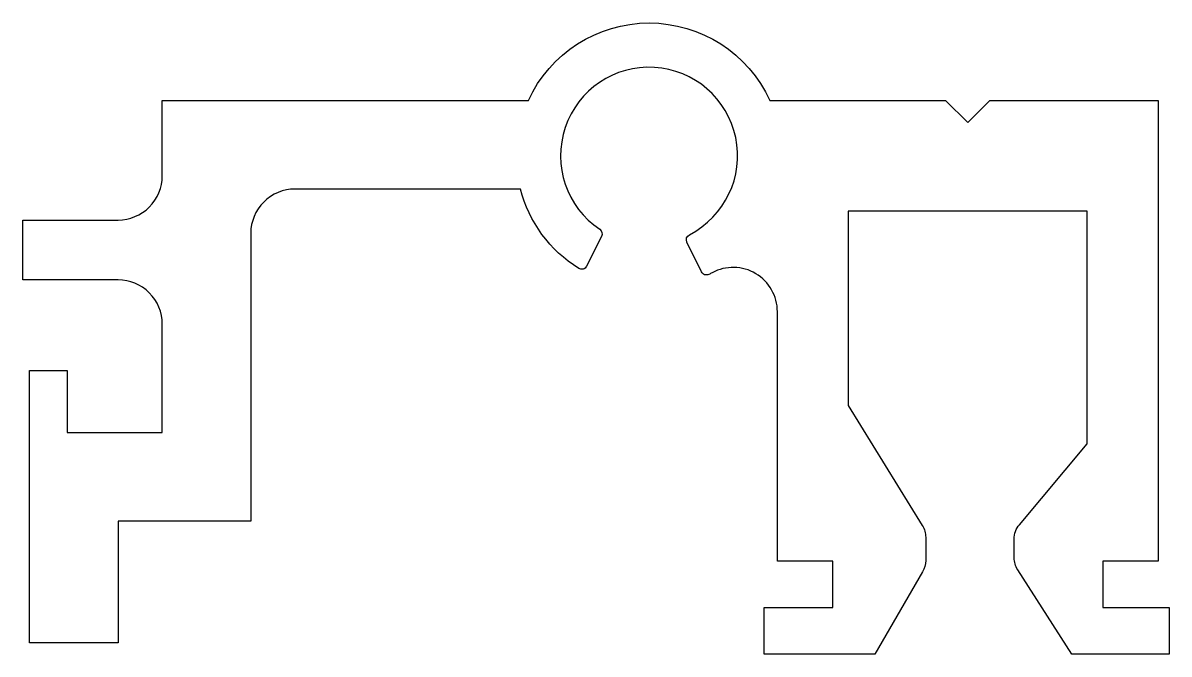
# Model space of a CAD drawing. Extents: x 123.5 to 175.3, y 206.4 to 234.9.
import ezdxf

# ---------------------------------------------------------------- set-up
doc = ezdxf.new("R2010")
doc.units = 0
doc.header["$LTSCALE"] = 15
doc.layers.get('0').update_dxf_attribs({"linetype": 'CONTINUOUS'})

msp = doc.modelspace()

# ---------------------------------------------------------------- linework, layer by layer
at = {"color": 0, "linetype": 'BYBLOCK'}
msp.add_lwpolyline([(154.604, 223.595, -0.00686), (154.458, 223.519, -0.418575), (154.121, 223.633), (153.465, 224.982, -0.408334), (153.576, 225.314, 3.669103), (149.524, 225.555, -0.377973), (149.607, 225.235), (148.929, 223.887, -0.441574), (148.573, 223.788, -0.192152), (145.945, 227.375), (135.754, 227.375, 0.414214), (133.754, 225.375), (133.754, 212.375), (127.754, 212.375), (127.754, 206.875), (123.754, 206.875), (123.754, 219.175), (125.454, 219.175), (125.454, 216.375), (129.754, 216.375), (129.754, 221.275, 0.414214), (127.754, 223.275), (123.457, 223.275), (123.457, 225.975), (127.754, 225.975, 0.414214), (129.754, 227.975), (129.754, 231.375), (146.3, 231.375, -0.641689), (157.209, 231.375), (165.154, 231.375), (166.154, 230.375), (167.154, 231.375), (174.754, 231.375), (174.754, 210.575), (172.254, 210.575), (172.254, 208.475), (175.254, 208.475), (175.254, 206.375), (170.854, 206.375), (168.412, 210.184, -0.143487), (168.254, 210.724), (168.254, 211.568, -0.178016), (168.492, 212.216), (171.554, 215.875), (171.554, 226.375), (160.754, 226.375), (160.754, 217.607), (164.102, 212.179, -0.140744), (164.254, 211.648), (164.254, 210.596, -0.132566), (164.118, 210.093), (161.954, 206.375), (156.954, 206.375), (156.954, 208.475), (160.054, 208.475), (160.054, 210.575), (157.554, 210.575), (157.554, 221.835, 0.567844)], format="xyb", close=True, dxfattribs=at)

doc.saveas('drawing.dxf')
